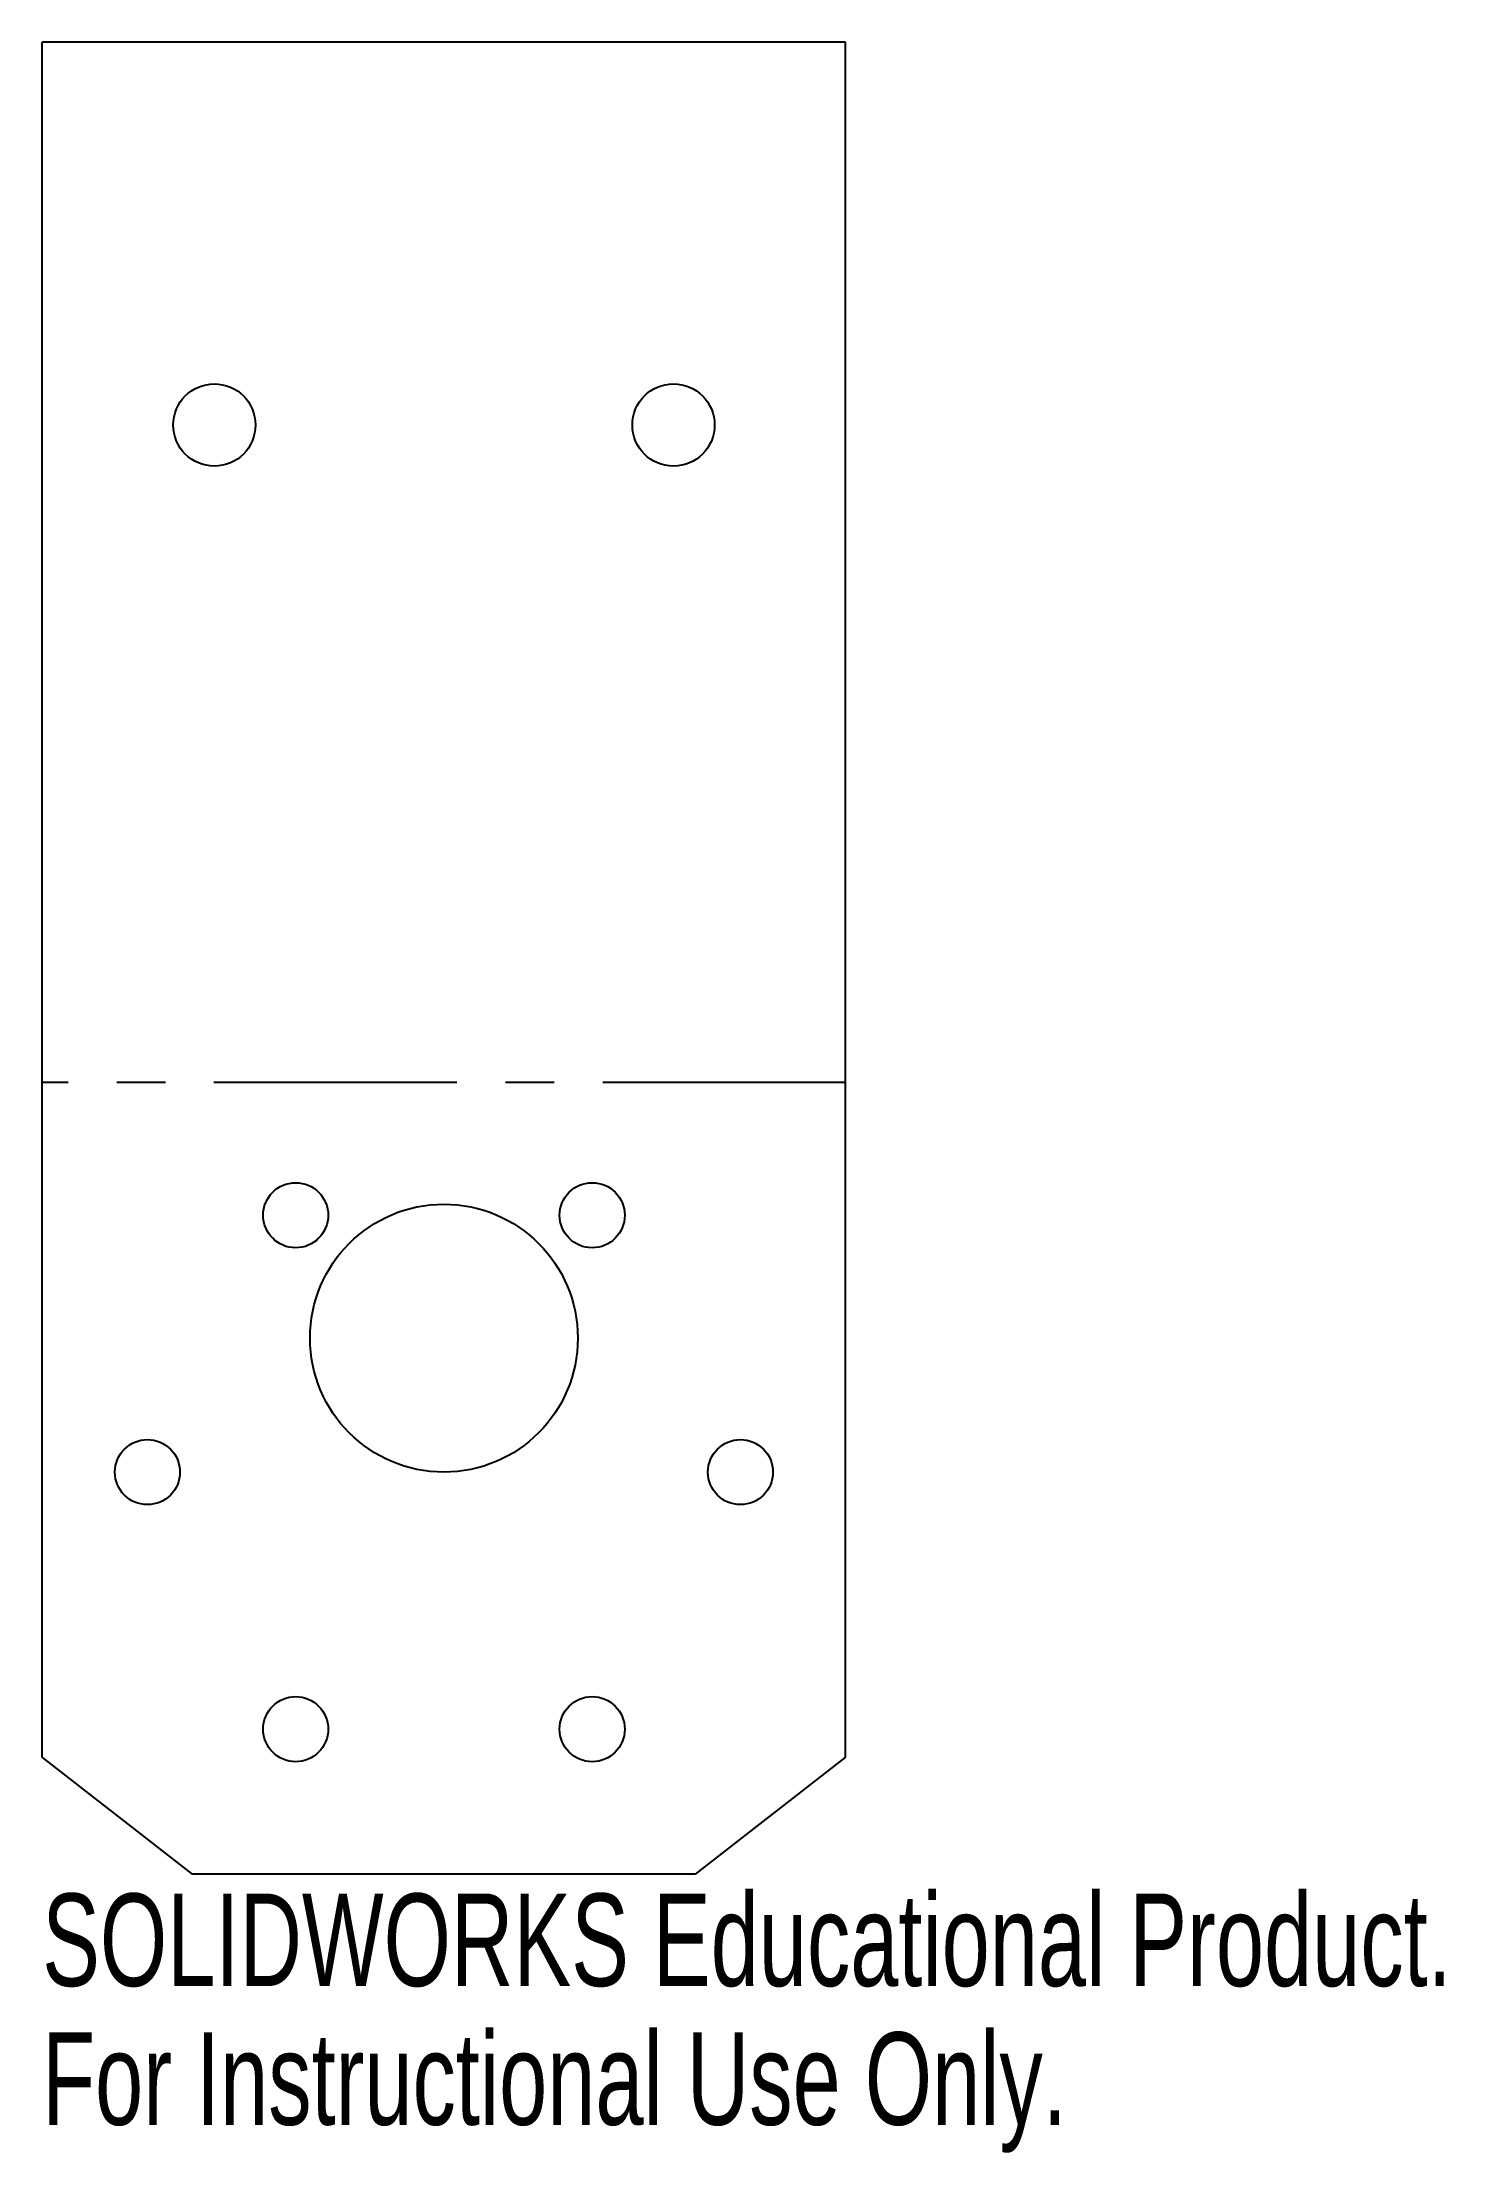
# Model space of a CAD drawing. Header units: millimetres. Extents: x -21 to 52, y -57 to 54.
import ezdxf

# ---------------------------------------------------------------- set-up
doc = ezdxf.new("R2010")
doc.units = ezdxf.units.MM
doc.linetypes.add('CENTERX2', pattern=[20.32, 12.7, -2.54, 2.54, -2.54])
doc.styles.add('SLDTEXTSTYLE0', font='TXT', dxfattribs={"width": 0.7})

msp = doc.modelspace()

# ---------------------------------------------------------------- linework, layer by layer
at = {"color": 7, "linetype": 'Continuous', "lineweight": 25}
for p, q in [((-21, -36.1), (-21, 53.5)), ((21, 53.5), (-21, 53.5)), ((21, -36.1), (21, 53.5)), ((-13.14, -42.21), (-21, -36.1)), ((21, -36.1), (13.14, -42.21)), ((13.14, -42.21), (-13.14, -42.21))]:
    msp.add_line(p, q, dxfattribs=at)
at = {"color": 7, "linetype": 'CENTERX2'}
msp.add_line((21, -0.86), (-21, -0.86), dxfattribs=at)
at = {"color": 7, "linetype": 'Continuous', "lineweight": 25}
for centre, radius in [((-12, 33.5), 2.15), ((12, 33.5), 2.15), ((-7.75, -7.79), 1.7), ((7.75, -7.79), 1.7), ((0, -14.21), 7), ((-15.5, -21.21), 1.7), ((15.5, -21.21), 1.7), ((-7.75, -34.64), 1.7), ((7.75, -34.64), 1.7)]:
    msp.add_circle(centre, radius, dxfattribs=at)

# ---------------------------------------------------------------- texts
at = {"color": 7, "linetype": 'Continuous', "char_height": 4.8336, "attachment_point": 1, "style": 'SLDTEXTSTYLE0'}
for s, insert in [('SOLIDWORKS Educational Product.', (-21, -43.23)), ('For Instructional Use Only.', (-21, -50.48))]:
    msp.add_mtext(s, dxfattribs=dict(at, insert=insert))

doc.saveas('drawing.dxf')
